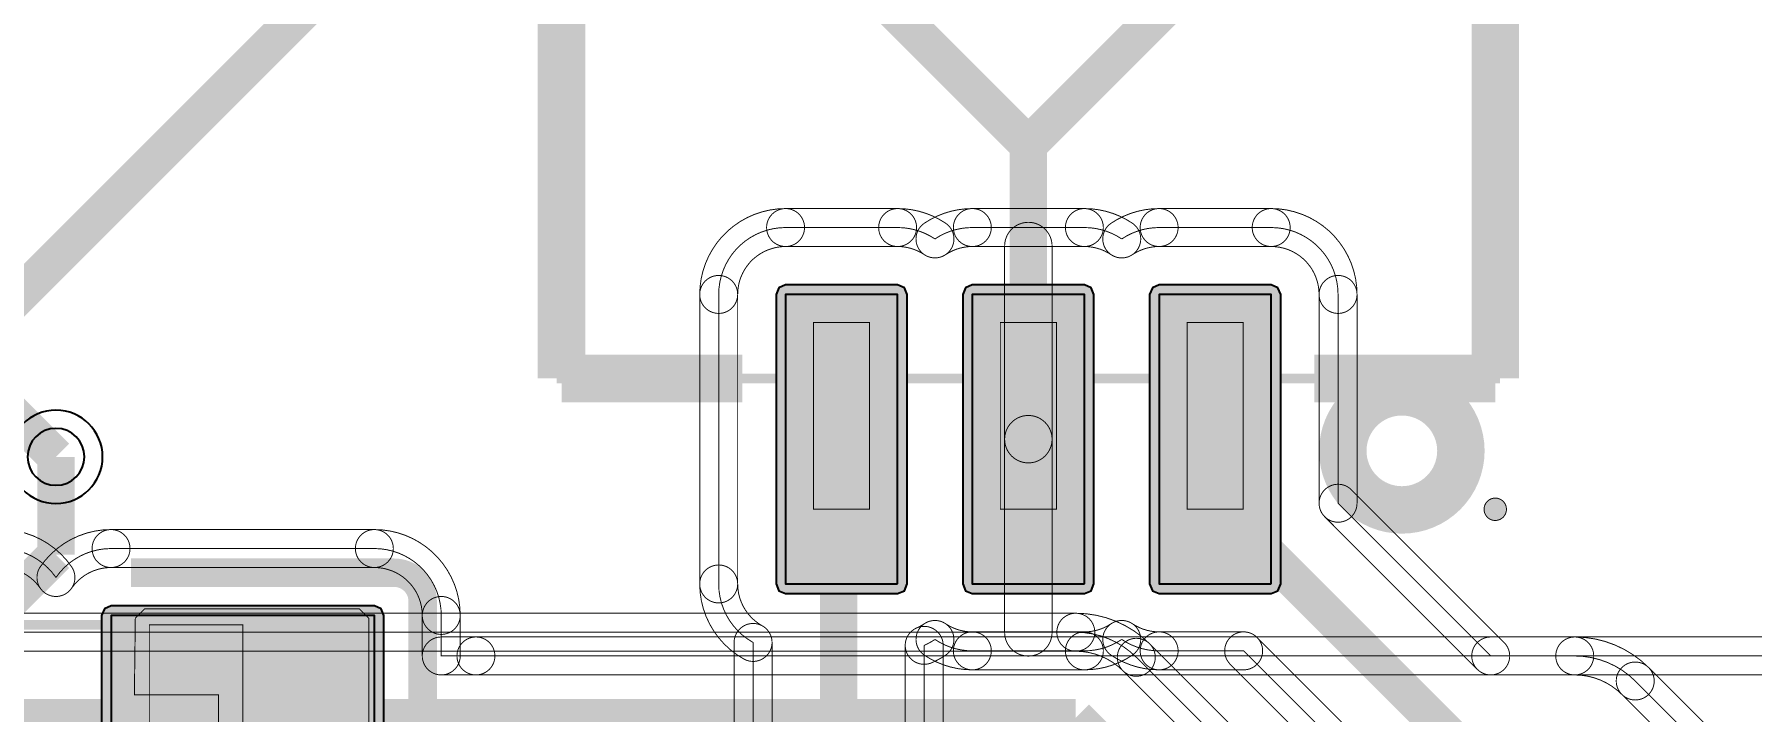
# Model space of a CAD drawing. Header units: millimetres. Extents: x -2.5 to 44.5, y -38.5 to 2.5.
# Drawn here: x 11.06 to 20.26, y -6.32 to -2.69 of the extents above; entities that cross this region are included whole.
import ezdxf

# ---------------------------------------------------------------- set-up
doc = ezdxf.new("R2010")
doc.units = ezdxf.units.MM
for name, color, linetype, true_color in [('Bottom Layer', 7, 'Continuous', 0x0000ff), ('Bottom Paste Mask Layer', 7, 'Continuous', 0x800000), ('Bottom Silkscreen Layer', 7, 'Continuous', 0x808000), ('Bottom Solder Mask Layer', 7, 'Continuous', 0xff00ff), ('Component Marking Layer', 7, 'Continuous', 0x66ffcc), ('Component Shape Layer', 7, 'Continuous', 0x00cccc), ('Hole Layer', 7, 'Continuous', 0x816200), ('Inner2', 7, 'Continuous', 0x70dbfa), ('Multi-Layer', 7, 'Continuous', 0xc0c0c0), ('Pin Soldering Layer', 7, 'Continuous', 0xcc9999), ('Top Layer', 7, 'Continuous', 0xff0000), ('Top Paste Mask Layer', 7, 'Continuous', 0x808080), ('Top Silkscreen Layer', 7, 'Continuous', 0xffff00), ('Top Solder Mask Layer', 7, 'Continuous', 0x800080)]:
    doc.layers.add(name, color=color, linetype=linetype, true_color=true_color)

msp = doc.modelspace()

# ---------------------------------------------------------------- hatches: boundary and pattern name
at = {"layer": 'Bottom Layer'}
msp.add_hatch(color=256, dxfattribs=at).paths.add_polyline_path([(12.881, -7.152), (12.881, -5.802), (11.471, -5.802), (11.471, -7.152)])
at = {"layer": 'Bottom Paste Mask Layer'}
msp.add_hatch(color=256, dxfattribs=at).paths.add_polyline_path([(12.8511, -7.097), (12.8511, -5.817), (12.801, -5.767), (11.651, -5.767), (11.601, -5.817), (11.596, -6.227), (12.046, -6.227), (12.046, -6.677), (11.606, -6.677), (11.601, -7.097), (11.651, -7.147), (12.801, -7.147)])
at = {"layer": 'Bottom Solder Mask Layer'}
msp.add_hatch(color=256, dxfattribs=at).paths.add_polyline_path([(12.9318, -7.152), (12.9318, -5.802), (12.9169, -5.7661), (12.881, -5.7512), (11.471, -5.7512), (11.4351, -5.7661), (11.4202, -5.802), (11.4202, -7.152), (11.4351, -7.1879), (11.471, -7.2028), (12.881, -7.2028), (12.9169, -7.1879)])
at = {"layer": 'Component Marking Layer'}
msp.add_hatch(color=256, dxfattribs=at).paths.add_polyline_path([(18.8231, -5.2337, 1), (18.943, -5.2337, 1)])
at = {"layer": 'Pin Soldering Layer'}
for points in [[(15.5329, -5.2336), (15.2329, -5.2336), (15.2329, -4.2336), (15.5329, -4.2336)], [(16.5329, -5.2336), (16.2329, -5.2336), (16.2329, -4.2336), (16.5329, -4.2336)], [(17.5332, -5.2336), (17.2331, -5.2336), (17.2331, -4.2336), (17.5332, -4.2336)], [(12.176, -7.102), (12.176, -5.852), (11.676, -5.852), (11.676, -7.102)]]:
    msp.add_hatch(color=256, dxfattribs=at).paths.add_polyline_path(points)
at = {"layer": 'Top Layer'}
for points in [[(15.6829, -5.6335), (15.6829, -4.0835), (15.0829, -4.0835), (15.0829, -5.6335)], [(16.6829, -5.6335), (16.6829, -4.0835), (16.0829, -4.0835), (16.0829, -5.6335)], [(17.6832, -5.6335), (17.6832, -4.0835), (17.0832, -4.0835), (17.0832, -5.6335)]]:
    msp.add_hatch(color=256, dxfattribs=at).paths.add_polyline_path(points)
at = {"layer": 'Top Paste Mask Layer'}
for points in [[(15.6829, -5.6335), (15.6829, -4.0835), (15.0829, -4.0835), (15.0829, -5.6335)], [(16.6829, -5.6335), (16.6829, -4.0835), (16.0829, -4.0835), (16.0829, -5.6335)], [(17.6832, -5.6335), (17.6832, -4.0835), (17.0832, -4.0835), (17.0832, -5.6335)]]:
    msp.add_hatch(color=256, dxfattribs=at).paths.add_polyline_path(points)
at = {"layer": 'Top Solder Mask Layer'}
for points in [[(15.7339, -5.6335), (15.7339, -4.0835), (15.719, -4.0475), (15.6829, -4.0325), (15.0829, -4.0325), (15.0468, -4.0475), (15.0319, -4.0835), (15.0319, -5.6335), (15.0468, -5.6696), (15.0829, -5.6845), (15.6829, -5.6845), (15.719, -5.6696)], [(16.7339, -5.6335), (16.7339, -4.0835), (16.719, -4.0475), (16.6829, -4.0325), (16.0829, -4.0325), (16.0468, -4.0475), (16.0319, -4.0835), (16.0319, -5.6335), (16.0468, -5.6696), (16.0829, -5.6845), (16.6829, -5.6845), (16.719, -5.6696)], [(17.7342, -5.6335), (17.7342, -4.0835), (17.7192, -4.0475), (17.6832, -4.0325), (17.0832, -4.0325), (17.0471, -4.0475), (17.0322, -4.0835), (17.0322, -5.6335), (17.0471, -5.6696), (17.0832, -5.6845), (17.6832, -5.6845), (17.7192, -5.6696)]]:
    msp.add_hatch(color=256, dxfattribs=at).paths.add_polyline_path(points)

# ---------------------------------------------------------------- linework, layer by layer
at = {"layer": 'Bottom Layer', "const_width": 0.2}
for points in [[(11.176, -5.477), (11.176, -4.953)], [(10.176, -6.477), (11.176, -5.477)]]:
    msp.add_lwpolyline(points, dxfattribs=at)
at = {"layer": 'Bottom Layer', "const_width": 0.00508}
for points in [[(10.881, -5.3423, -0.246808), (11.2597, -5.5413, -1), (11.0923, -5.6565, 0.246808), (10.881, -5.5455, -1)], [(11.0923, -5.5413, -0.246808), (11.471, -5.3423, -1), (11.471, -5.5455, 0.246808), (11.2597, -5.6565, -1)], [(11.471, -5.5455, -1), (11.471, -5.3423), (12.881, -5.3423, -1), (12.881, -5.5455)], [(11.471, -5.5455, -1), (11.471, -5.3423), (11.471, -5.3423, -1), (11.471, -5.5455)], [(12.881, -5.3423, -0.414214), (13.3408, -5.802, -1), (13.1376, -5.802, 0.414214), (12.881, -5.5455, -1)], [(12.881, -5.5455, -1), (12.881, -5.3423), (12.881, -5.3423, -1), (12.881, -5.5455)], [(13.3408, -6.0189, -1), (13.1376, -6.0189), (13.1376, -5.802, -1), (13.3408, -5.802)], [(13.1376, -5.802, -1), (13.3408, -5.802), (13.3408, -5.802, -1), (13.1376, -5.802)], [(13.2392, -6.1205, -1), (13.2392, -5.9173), (13.4249, -5.9173, -1), (13.4249, -6.1205)], [(13.4249, -6.1205, -1), (13.4249, -5.9173), (19.3086, -5.9173, -1), (19.3086, -6.1205)], [(13.4249, -6.1205, -1), (13.4249, -5.9173), (13.4249, -5.9173, -1), (13.4249, -6.1205)], [(19.3086, -5.9173, -0.198912), (19.7044, -6.0812, -1), (19.5607, -6.2249, 0.198912), (19.3086, -6.1205, -1)], [(19.3086, -6.1205, -1), (19.3086, -5.9173), (19.3086, -5.9173, -1), (19.3086, -6.1205)], [(19.5607, -6.2249, -1), (19.7044, -6.0812), (21.1932, -7.57, -1), (21.0495, -7.7137)], [(19.5607, -6.2249, -1), (19.7044, -6.0812), (19.7044, -6.0812, -1), (19.5607, -6.2249)]]:
    msp.add_lwpolyline(points, format="xyb", close=True, dxfattribs=at)
msp.add_lwpolyline([(21.1213, -7.6418), (19.6326, -6.1531), (19.6326, -6.1531, 0.198912), (19.3086, -6.0189), (19.3086, -6.0189), (13.4249, -6.0189), (13.4249, -6.0189), (13.2392, -6.0189), (13.2392, -5.802), (13.2392, -5.802, 0.414214), (12.881, -5.4439), (12.881, -5.4439), (11.471, -5.4439), (11.471, -5.4439, 0.246808), (11.176, -5.5989, 0.246808), (10.881, -5.4439)], format="xyb", dxfattribs=at)
at = {"layer": 'Bottom Layer'}
msp.add_lwpolyline([(12.881, -7.152), (12.881, -5.802), (11.471, -5.802), (11.471, -7.152)], close=True, dxfattribs=at)
at = {"layer": 'Bottom Paste Mask Layer', "const_width": 0.00508}
msp.add_lwpolyline([(12.8511, -7.097), (12.8511, -5.817), (12.801, -5.767), (11.651, -5.767), (11.601, -5.817), (11.596, -6.227), (12.046, -6.227), (12.046, -6.677), (11.606, -6.677), (11.601, -7.097), (11.651, -7.147), (12.801, -7.147)], close=True, dxfattribs=at)
msp.add_lwpolyline([(12.8511, -7.097), (12.8511, -5.817), (12.801, -5.767), (11.651, -5.767), (11.601, -5.817), (11.596, -6.227), (12.046, -6.227), (12.046, -6.677), (11.606, -6.677), (11.601, -7.097), (11.651, -7.147), (12.801, -7.147)], close=True, dxfattribs=at)
at = {"layer": 'Bottom Silkscreen Layer', "const_width": 0.1524}
for points in [[(12.9872, -5.5734), (11.5772, -5.5734)], [(12.9872, -5.5734), (11.5772, -5.5734)], [(13.1396, -7.2282), (13.1396, -5.7258)], [(13.1396, -7.2282), (13.1396, -5.7258)]]:
    msp.add_lwpolyline(points, dxfattribs=at)
msp.add_lwpolyline([(13.1396, -5.7258, 0.414214), (12.9872, -5.5734)], format="xyb", dxfattribs=at)
msp.add_lwpolyline([(13.1396, -5.7258, 0.414214), (12.9872, -5.5734)], format="xyb", dxfattribs=at)
at = {"layer": 'Bottom Solder Mask Layer'}
msp.add_lwpolyline([(12.9318, -7.152), (12.9318, -5.802), (12.9169, -5.7661), (12.881, -5.7512), (11.471, -5.7512), (11.4351, -5.7661), (11.4202, -5.802), (11.4202, -7.152), (11.4351, -7.1879), (11.471, -7.2028), (12.881, -7.2028), (12.9169, -7.1879)], close=True, dxfattribs=at)
at = {"layer": 'Component Marking Layer', "const_width": 0.00508}
msp.add_lwpolyline([(18.8231, -5.2337, 1), (18.943, -5.2337, 1)], format="xyb", close=True, dxfattribs=at)
at = {"layer": 'Component Shape Layer', "const_width": 0.0508}
for points in [[(18.883, -4.5336), (13.883, -4.5336), (13.883, -0.2835), (18.883, -0.2835)], [(18.883, -4.5336), (13.883, -4.5336), (13.883, -0.2835), (18.883, -0.2835)], [(12.176, -7.102), (12.176, -5.852), (10.176, -5.852), (10.176, -7.102)], [(12.176, -7.102), (12.176, -5.852), (10.176, -5.852), (10.176, -7.102)]]:
    msp.add_lwpolyline(points, close=True, dxfattribs=at)
at = {"layer": 'Hole Layer'}
msp.add_lwpolyline([(11.0235, -4.953, 1), (11.3285, -4.953), (11.3285, -4.953, 1), (11.0235, -4.953)], format="xyb", dxfattribs=at)
at = {"layer": 'Inner2', "const_width": 0.00508}
for points in [[(4.4639, -5.9935, -1), (4.4639, -5.7903), (16.637, -5.7903, -1), (16.637, -5.9935)], [(16.637, -5.7903, -0.198912), (17.0328, -5.9542, -1), (16.8891, -6.0979, 0.198912), (16.637, -5.9935, -1)], [(16.637, -5.9935, -1), (16.637, -5.7903), (16.637, -5.7903, -1), (16.637, -5.9935)], [(16.8891, -6.0979, -1), (17.0328, -5.9542), (19.417, -8.3384, -1), (19.2734, -8.4821)], [(16.8891, -6.0979, -1), (17.0328, -5.9542), (17.0328, -5.9542, -1), (16.8891, -6.0979)]]:
    msp.add_lwpolyline(points, format="xyb", close=True, dxfattribs=at)
msp.add_lwpolyline([(19.6352, -20.955), (19.6352, -11.2798), (19.6352, -11.2798, 0.19309), (19.5082, -10.9632), (19.5082, -10.4329, 0.181366), (19.6582, -10.033, 0.200718), (19.4771, -9.6, 0.332026), (19.9122, -9.017, 0.39451), (19.3452, -8.4103), (16.961, -6.0261), (16.961, -6.0261, 0.198912), (16.637, -5.8919), (16.637, -5.8919), (4.4639, -5.8919, 0.181366)], format="xyb", dxfattribs=at)
at = {"layer": 'Inner2', "const_width": 0.2}
for points in [[(16.637, -6.35), (4.064, -6.35)], [(19.304, -9.017), (16.637, -6.35)]]:
    msp.add_lwpolyline(points, dxfattribs=at)
at = {"layer": 'Multi-Layer'}
msp.add_lwpolyline([(10.926, -4.953, 1), (11.426, -4.953, 1)], format="xyb", close=True, dxfattribs=at)
at = {"layer": 'Pin Soldering Layer', "const_width": 0.00508}
for points in [[(15.5329, -5.2336), (15.2329, -5.2336), (15.2329, -4.2336), (15.5329, -4.2336)], [(15.5329, -5.2336), (15.2329, -5.2336), (15.2329, -4.2336), (15.5329, -4.2336)], [(16.5329, -5.2336), (16.2329, -5.2336), (16.2329, -4.2336), (16.5329, -4.2336)], [(16.5329, -5.2336), (16.2329, -5.2336), (16.2329, -4.2336), (16.5329, -4.2336)], [(17.5332, -5.2336), (17.2331, -5.2336), (17.2331, -4.2336), (17.5332, -4.2336)], [(17.5332, -5.2336), (17.2331, -5.2336), (17.2331, -4.2336), (17.5332, -4.2336)], [(12.176, -7.102), (12.176, -5.852), (11.676, -5.852), (11.676, -7.102)], [(12.176, -7.102), (12.176, -5.852), (11.676, -5.852), (11.676, -7.102)]]:
    msp.add_lwpolyline(points, close=True, dxfattribs=at)
at = {"layer": 'Top Layer', "const_width": 0.2}
for points in [[(14.0829, -0.9835), (10.612, -4.4544)], [(14.0829, -0.9835), (16.3829, -3.2835)], [(18.6831, -0.9835), (16.3832, -3.2835)], [(16.3829, -3.2835), (16.3829, -4.8585)], [(11.176, -4.953), (10.6774, -4.4544)], [(15.367, -4.8744), (15.3829, -4.8585)], [(15.367, -6.858), (15.367, -4.8744)], [(17.3832, -5.1911), (17.3832, -4.8585)], [(18.669, -6.477), (17.3832, -5.1911)]]:
    msp.add_lwpolyline(points, dxfattribs=at)
at = {"layer": 'Top Layer', "const_width": 0.00508}
for points in [[(14.6232, -4.0835, -0.414214), (15.0829, -3.6238, -1), (15.0829, -3.827, 0.414214), (14.8264, -4.0835, -1)], [(15.0829, -3.827, -1), (15.0829, -3.6238), (15.6829, -3.6238, -1), (15.6829, -3.827)], [(15.6829, -3.6238, -0.149219), (15.9396, -3.7021, -1), (15.8262, -3.8707, 0.149219), (15.6829, -3.827, -1)], [(15.8262, -3.7021, -0.149219), (16.0829, -3.6238, -1), (16.0829, -3.827, 0.149219), (15.9396, -3.8707, -1)], [(16.0829, -3.827, -1), (16.0829, -3.6238), (16.6829, -3.6238, -1), (16.6829, -3.827)], [(16.6829, -3.6238, -0.149326), (16.9398, -3.7022, -1), (16.8263, -3.8708, 0.149326), (16.6829, -3.827, -1)], [(16.8263, -3.7022, -0.149326), (17.0832, -3.6238, -1), (17.0832, -3.827, 0.149326), (16.9398, -3.8708, -1)], [(17.0832, -3.827, -1), (17.0832, -3.6238), (17.6832, -3.6238, -1), (17.6832, -3.827)], [(17.6832, -3.6238, -0.414214), (18.1429, -4.0835, -1), (17.9397, -4.0835, 0.414214), (17.6832, -3.827, -1)], [(16.5099, -4.8585, -1), (16.2559, -4.8585), (16.2559, -3.8244, -1), (16.5099, -3.8244)], [(14.6232, -4.0835, -1), (14.8264, -4.0835), (14.8264, -5.6335, -1), (14.6232, -5.6335)], [(18.1429, -5.2014, -1), (17.9397, -5.2014), (17.9397, -4.0835, -1), (18.1429, -4.0835)], [(16.2559, -4.8585, -1), (16.5099, -4.8585), (16.5099, -5.8926, -1), (16.2559, -5.8926)], [(17.9695, -5.2732, -1), (18.1131, -5.1295), (18.9306, -5.947, -1), (18.787, -6.0907)], [(14.8595, -6.0354, -0.272298), (14.6232, -5.6335, -1), (14.8264, -5.6335, 0.272298), (14.9583, -5.8578, -1)], [(14.8073, -5.9466, -1), (15.0105, -5.9466), (15.0105, -6.858, -1), (14.8073, -6.858)], [(15.9396, -6.0149, -0.046035), (15.8655, -6.0554, -1), (15.7848, -5.869, 0.046035), (15.8262, -5.8463, -1)], [(15.9268, -6.6682, -1), (15.7236, -6.6682), (15.7236, -5.9622, -1), (15.9268, -5.9622)], [(16.0829, -6.0933, -0.149219), (15.8262, -6.0149, -1), (15.9396, -5.8463, 0.149219), (16.0829, -5.8901, -1)], [(16.9398, -6.0148, -0.149326), (16.6829, -6.0933, -1), (16.6829, -5.8901, 0.149326), (16.8263, -5.8463, -1)], [(17.0832, -6.0933, -0.149326), (16.8263, -6.0148, -1), (16.9398, -5.8463, 0.149326), (17.0832, -5.8901, -1)], [(17.0808, -7.9239), (15.8252, -6.6682), (15.8252, -5.9622, 0.046035), (15.8829, -5.9306, 0.149219), (16.0829, -5.9917), (16.6829, -5.9917, 0.149326), (16.883, -5.9305, 0.149326), (17.0832, -5.9917), (17.5358, -5.9917), (18.3451, -6.801), (18.3451, -6.801, 0.198912), (18.669, -6.9352), (18.669, -6.9352), (27.1153, -6.9352), (27.4087, -7.2285, 0.022396), (27.3051, -7.2239, 0.299529), (26.2414, -7.9239)], [(16.0829, -6.0933, -1), (16.0829, -5.8901), (16.6829, -5.8901, -1), (16.6829, -6.0933)], [(17.0832, -6.0933, -1), (17.0832, -5.8901), (17.5358, -5.8901, -1), (17.5358, -6.0933)], [(17.4639, -6.0635, -1), (17.6076, -5.9198), (18.4169, -6.7291, -1), (18.2732, -6.8728)], [(18.8588, -6.1205, -1), (18.8588, -5.9173), (25.81, -5.9173, -1), (25.81, -6.1205)]]:
    msp.add_lwpolyline(points, format="xyb", close=True, dxfattribs=at)
msp.add_lwpolyline([(25.81, -6.0189), (18.8588, -6.0189), (18.0413, -5.2014), (18.0413, -4.0835, 0.414214), (17.6832, -3.7254), (17.0832, -3.7254, 0.149326), (16.883, -3.7865, 0.149326), (16.6829, -3.7254), (16.0829, -3.7254, 0.149219), (15.8829, -3.7864, 0.149219), (15.6829, -3.7254), (15.0829, -3.7254, 0.414214), (14.7248, -4.0835), (14.7248, -5.6335, 0.272298), (14.9089, -5.9466), (14.9089, -6.858)], format="xyb", dxfattribs=at)
at = {"layer": 'Top Layer'}
for points in [[(15.6829, -5.6335), (15.6829, -4.0835), (15.0829, -4.0835), (15.0829, -5.6335)], [(16.6829, -5.6335), (16.6829, -4.0835), (16.0829, -4.0835), (16.0829, -5.6335)], [(17.6832, -5.6335), (17.6832, -4.0835), (17.0832, -4.0835), (17.0832, -5.6335)]]:
    msp.add_lwpolyline(points, close=True, dxfattribs=at)
at = {"layer": 'Top Paste Mask Layer'}
for points in [[(15.6829, -5.6335), (15.6829, -4.0835), (15.0829, -4.0835), (15.0829, -5.6335)], [(16.6829, -5.6335), (16.6829, -4.0835), (16.0829, -4.0835), (16.0829, -5.6335)], [(17.6832, -5.6335), (17.6832, -4.0835), (17.0832, -4.0835), (17.0832, -5.6335)]]:
    msp.add_lwpolyline(points, close=True, dxfattribs=at)
at = {"layer": 'Top Silkscreen Layer', "const_width": 0.254}
for points in [[(13.8831, -4.5335), (13.8831, -2.2147)], [(13.8831, -4.5335), (13.8831, -2.2147)], [(18.8831, -4.5335), (18.8831, -2.2147)], [(18.8831, -4.5335), (18.8831, -2.2147)], [(14.8519, -4.5335), (13.8831, -4.5335)], [(14.8519, -4.5335), (13.8831, -4.5335)], [(18.8831, -4.5335), (17.9142, -4.5335)], [(18.8831, -4.5335), (17.9142, -4.5335)], [(18.7528, -4.5335), (18.8831, -4.5335)], [(18.7528, -4.5335), (18.8831, -4.5335)]]:
    msp.add_lwpolyline(points, dxfattribs=at)
msp.add_lwpolyline([(18.0667, -4.921, 1), (18.6991, -4.921, 1)], format="xyb", close=True, dxfattribs=at)
msp.add_lwpolyline([(18.0667, -4.921, 1), (18.6991, -4.921, 1)], format="xyb", close=True, dxfattribs=at)
at = {"layer": 'Top Solder Mask Layer'}
for points in [[(15.7339, -5.6335), (15.7339, -4.0835), (15.719, -4.0475), (15.6829, -4.0325), (15.0829, -4.0325), (15.0468, -4.0475), (15.0319, -4.0835), (15.0319, -5.6335), (15.0468, -5.6696), (15.0829, -5.6845), (15.6829, -5.6845), (15.719, -5.6696)], [(16.7339, -5.6335), (16.7339, -4.0835), (16.719, -4.0475), (16.6829, -4.0325), (16.0829, -4.0325), (16.0468, -4.0475), (16.0319, -4.0835), (16.0319, -5.6335), (16.0468, -5.6696), (16.0829, -5.6845), (16.6829, -5.6845), (16.719, -5.6696)], [(17.7342, -5.6335), (17.7342, -4.0835), (17.7192, -4.0475), (17.6832, -4.0325), (17.0832, -4.0325), (17.0471, -4.0475), (17.0322, -4.0835), (17.0322, -5.6335), (17.0471, -5.6696), (17.0832, -5.6845), (17.6832, -5.6845), (17.7192, -5.6696)]]:
    msp.add_lwpolyline(points, close=True, dxfattribs=at)

doc.saveas('drawing.dxf')
